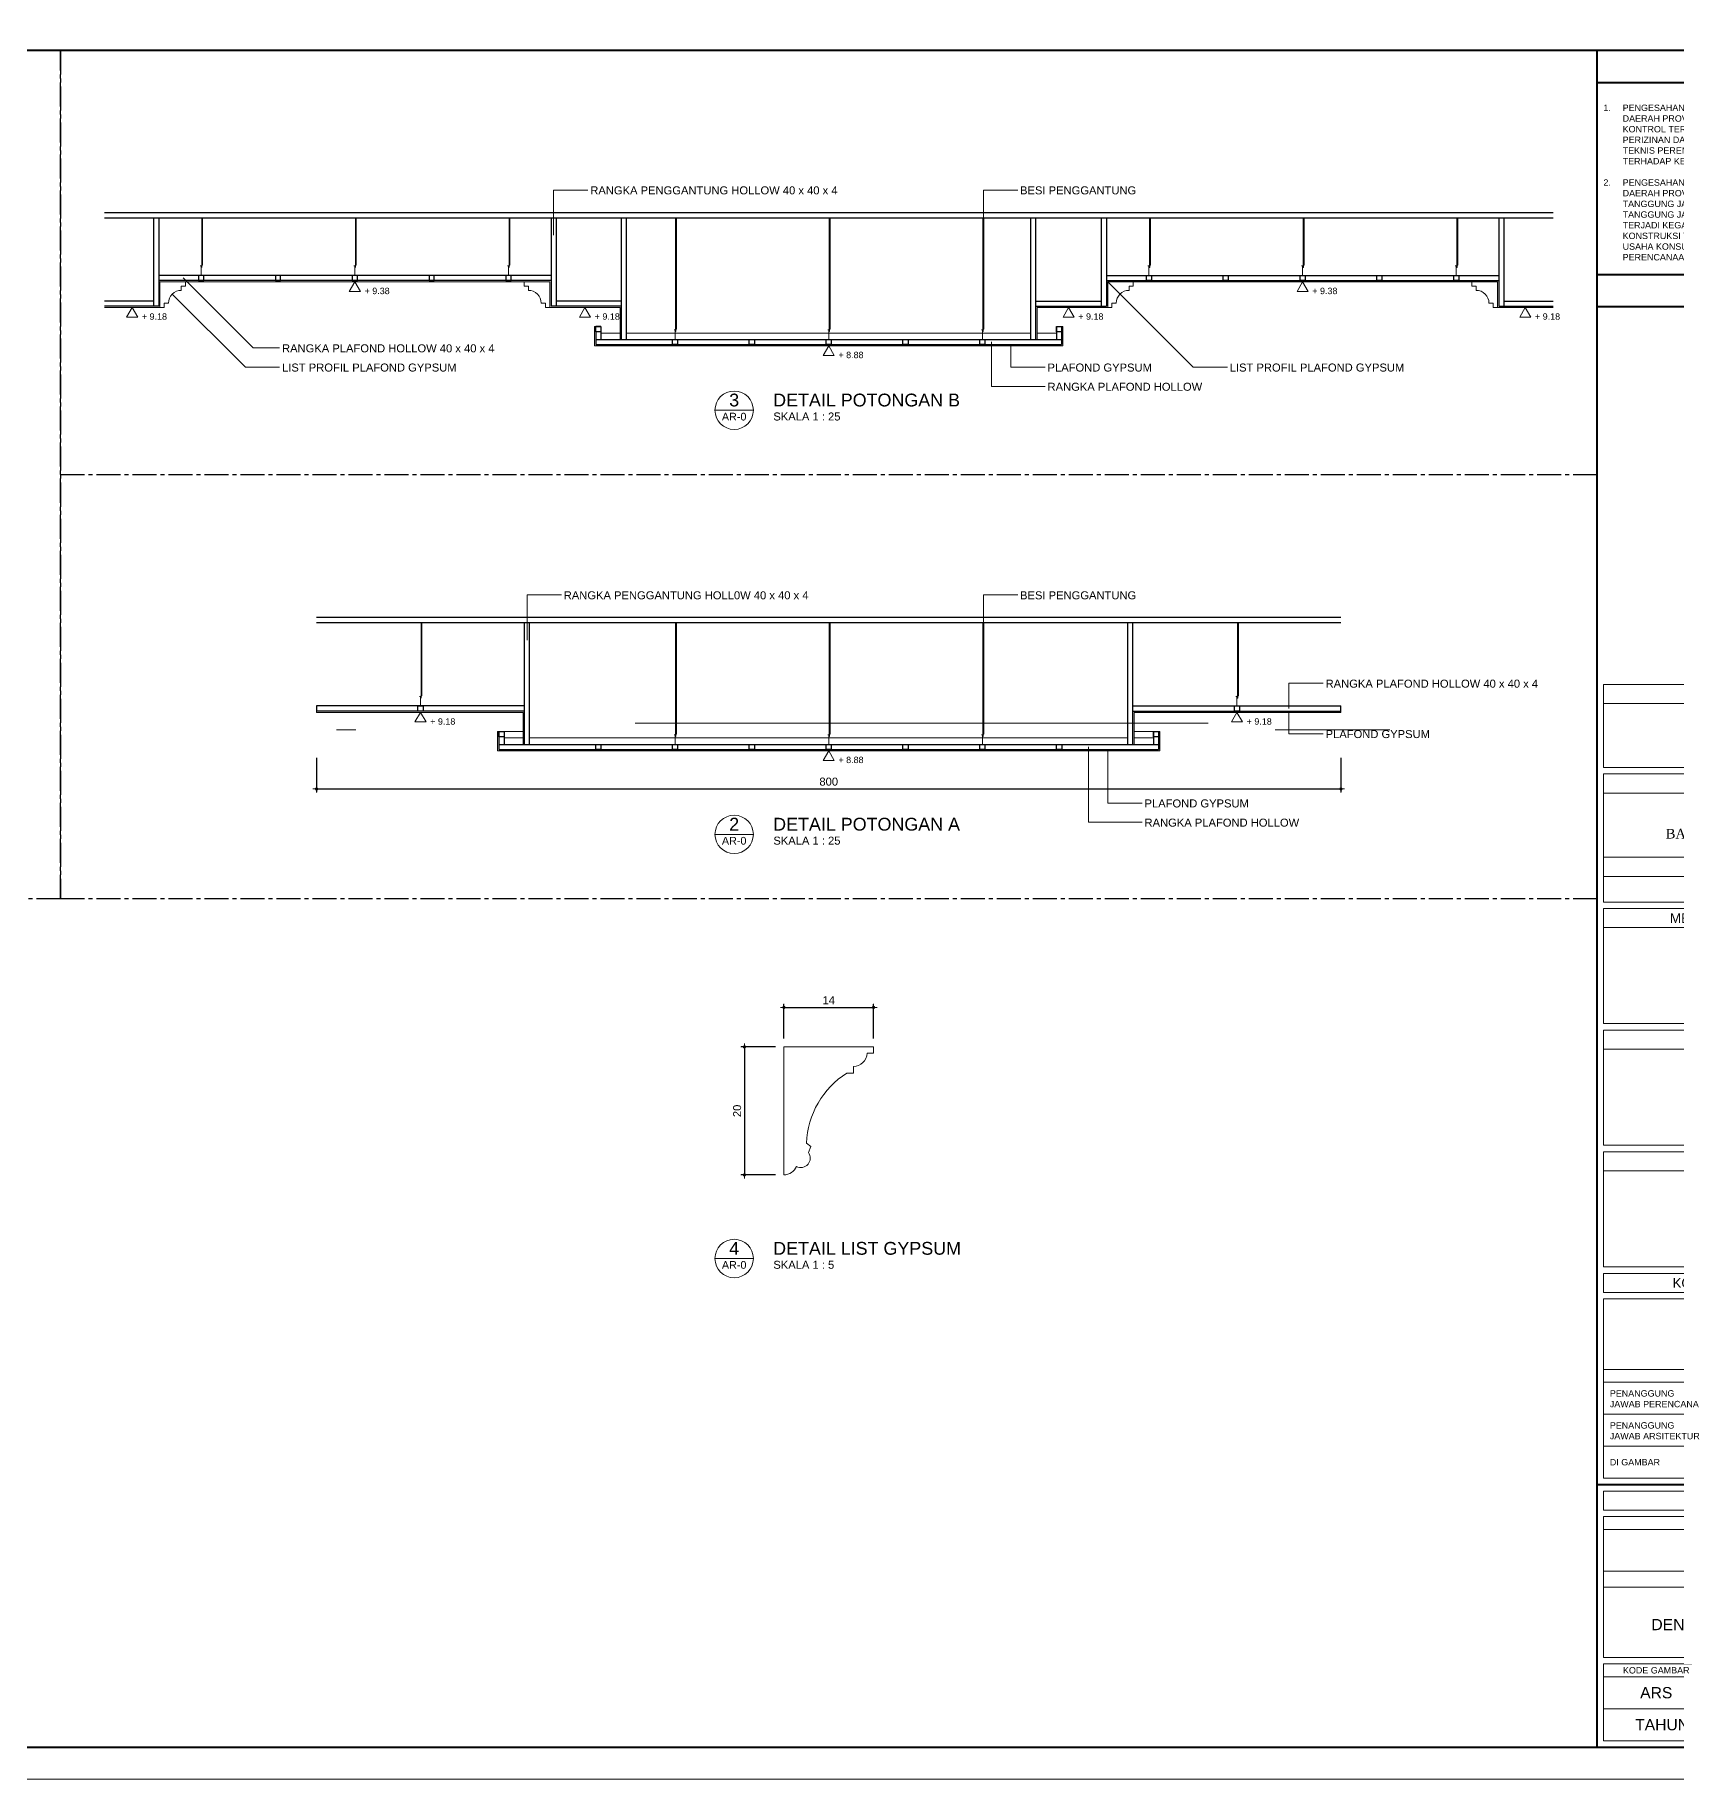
# Model space of a CAD drawing. Header units: inches. Extents: x 249 to 1192, y -18 to 440.
# Drawn here: x 357.4 to 408.7, y 115.5 to 170 of the extents above; entities that cross this region are included whole.
import ezdxf
from ezdxf.enums import TextEntityAlignment as Align

# ---------------------------------------------------------------- set-up
doc = ezdxf.new("R2010")
doc.units = ezdxf.units.IN
doc.header["$MEASUREMENT"] = 0
doc.linetypes.add('CENTER2', pattern=[1.125, 0.75, -0.125, 0.125, -0.125])
for name, color, linetype, lineweight in [('ars', 11, 'Continuous', 0), ('BESI', 201, 'Continuous', 0), ('DINDING2', 137, 'Continuous', 20), ('GRS KOP', 1, 'Continuous', 40), ('KOP', 7, 'Continuous', 20), ('NOT', 7, 'Continuous', 9), ('u', 3, 'Continuous', 9)]:
    doc.layers.add(name, color=color, linetype=linetype, lineweight=lineweight)
for name, color, linetype in [('AS', 15, 'CENTER2'), ('ATAP', 123, 'Continuous'), ('KOLOM', 5, 'Continuous')]:
    doc.layers.add(name, color=color, linetype=linetype)
doc.styles.add('R', font='romantic.ttf')
doc.styles.add('S', font='SIMPLEX', dxfattribs={"width": 1.1})
doc.styles.get("Standard").update_dxf_attribs({"font": 'arial.ttf'})
doc.dimstyles.new('SK100', dxfattribs={"dimtxt": 0.25, "dimasz": 0.05, "dimexe": 0.1, "dimexo": 0, "dimgap": 0.1, "dimtad": 1, "dimdec": 0, "dimlfac": 100, "dimzin": 12, "dimdsep": 46, "dimtxsty": 'Standard', "dimblk": 'DTDOT', "dimcen": 0.1, "dimadec": 0, "dimazin": 3, "dimtfac": 1, "dimtdec": 0, "dimtofl": 0, "dimtmove": 0, "dimatfit": 3, "dimldrblk": 'BULAT', "dimfxl": 0, "dimtolj": 1, "dimtzin": 0, "dimarcsym": 0})

# ---------------------------------------------------------------- blocks, each defined once
blk = doc.blocks.new('KOP-ARS')
at = {"layer": 'GRS KOP'}
for p, q in [((83, 54), (1, 54)), ((73, 1), (73, 54)), ((73, 53), (83, 53)), ((73, 47), (83, 47)), ((73, 46), (83, 46)), ((73, 9.2), (83, 9.2)), ((1, 1), (83, 1))]:
    blk.add_line(p, q, dxfattribs=at)
at = {"layer": 'KOP'}
for p, q in [((73.2, 31.6), (73.2, 34.2)), ((82.8, 34.2), (73.2, 34.2)), ((82.8, 33.6), (73.2, 33.6)), ((82.8, 31.6), (73.2, 31.6)), ((73.2, 27.4), (73.2, 31.4)), ((82.8, 31.4), (73.2, 31.4)), ((82.8, 30.8), (73.2, 30.8)), ((82.8, 28.8), (73.2, 28.8)), ((82.8, 28.2), (73.2, 28.2)), ((82.8, 27.4), (73.2, 27.4)), ((73.2, 23.6), (73.2, 27.2)), ((82.8, 27.2), (73.2, 27.2)), ((82.8, 26.6), (73.2, 26.6)), ((82.8, 23.6), (73.2, 23.6)), ((73.2, 19.8), (73.2, 23.4)), ((82.8, 23.4), (73.2, 23.4)), ((82.8, 22.8), (73.2, 22.8)), ((82.8, 19.8), (73.2, 19.8)), ((73.2, 16), (73.2, 19.6)), ((82.8, 19.6), (73.2, 19.6)), ((82.8, 19), (73.2, 19)), ((82.8, 16), (73.2, 16)), ((73.2, 9.4), (73.2, 15)), ((82.8, 15), (73.2, 15)), ((82.8, 12.8), (73.2, 12.8)), ((82.8, 12.4), (73.2, 12.4)), ((73.2, 12.4), (73.2, 11.4)), ((82.8, 11.4), (73.2, 11.4)), ((82.8, 10.4), (73.2, 10.4)), ((82.8, 9.4), (73.2, 9.4)), ((73.2, 7.8), (82.8, 7.8)), ((73.2, 6.5), (82.8, 6.5)), ((73.2, 6), (82.8, 6)), ((73.2, 3.2), (82.8, 3.2)), ((73.2, 2.2), (82.8, 2.2))]:
    blk.add_line(p, q, dxfattribs=at)
for points in [[(0, 0), (84, 0), (84, 55), (0, 55)], [(73.2, 15.2), (82.8, 15.2), (82.8, 15.8), (73.2, 15.8)], [(73.2, 8.4), (82.8, 8.4), (82.8, 9), (73.2, 9)], [(73.2, 3.8), (82.8, 3.8), (82.8, 8.2), (73.2, 8.2)], [(73.2, 1.2), (82.8, 1.2), (82.8, 3.6), (73.2, 3.6)]]:
    blk.add_lwpolyline(points, close=True, dxfattribs=at)
for s, height, p in [('MENGETAHUI / MENCATAT', 0.3, (78, 26.9)), ('KONSULTAN PERENCANA', 0.3, (78, 15.5)), ('KODE GAMBAR', 0.2, (74.85, 3.4)), ('ARS', 0.35, (74.85, 2.7)), ('TAHUN ANGGARAN', 0.35, (76.5, 1.7))]:
    blk.add_text(s, height=height, dxfattribs=at).set_placement(p, align=Align.MIDDLE)
at = {"layer": 'KOP', "insert": (73.2, 49.875), "char_height": 0.2, "width": 9.6, "attachment_point": 4}
blk.add_mtext('\\pi-0.6,l0.6,t0.6;1.^IPENGESAHAN  DINAS PERUMAHAN DAN GEDUNG PEMERINTAH DAERAH PROVINSI DKI JAKARTA ADALAH HANYA SEBATAS KONTROL TERHADAP KESESUAIAN DENGAN REGULASI PERIZINAN DAN PEMENUHAN TERHADAP STANDAR DAN KAIDAH TEKNIS PERENCANAAN YANG BERLAKU, SERTA PEMENUHAN TERHADAP KEBUTUHAN FUNGSI BANGUNAN.\\P\\P2.^IPENGESAHAN  DINAS PERUMAHAN DAN GEDUNG PEMERINTAH DAERAH PROVINSI DKI JAKARTA, TIDAK MEMINDAHKAN TANGGUNG JAWAB PROFESI SEBAGAI KONSULTAN PERENCANA. TANGGUNG JAWAB PROFESI DAN RESIKO SANKSI APABILA TERJADI KEGAGALAN BANGUNAN ATAU KEGAGALAN PEKERJAAN KONSTRUKSI TETAP MELEKAT PADA TENAGA AHLI DAN BADAN USAHA KONSULTAN PERENCANA YANG MEMBUAT PRODUK PERENCANAAN.', dxfattribs=at)
at = {"layer": 'KOP', "insert": (73.529, 30.184), "char_height": 0.3, "attachment_point": 1, "style": 'R'}
blk.add_mtext_dynamic_manual_height_columns('\\pi2.8239;PERENCANAAN\\P\\pi1.6183;BALAI PERTEMUAN UMUM', width=8.94019, gutter_width=1.75, heights=[0], dxfattribs=at)
at = {"layer": 'KOP', "char_height": 0.2, "attachment_point": 1}
for s, insert in [('PENANGGUNG\\PJAWAB PERENCANA', (73.4, 12.15)), ('PENANGGUNG\\PJAWAB ARSITEKTUR', (73.4, 11.15)), ('DI GAMBAR', (73.4, 10))]:
    blk.add_mtext_dynamic_manual_height_columns(s, width=2.90143, gutter_width=1.75, heights=[0], dxfattribs=dict(at, insert=insert))
at = {"layer": 'KOP'}
for tag, height, p in [('SUKMA', 0.2, (78, 9.9)), ('1:100', 0.25, (81.3, 5.5)), ('1:100', 0.25, (81.3, 4.9)), ('1:100', 0.25, (81.3, 4.3)), ('AR-01', 0.35, (78.15, 2.7)), ('10', 0.35, (81.3, 2.7)), ('2012', 0.35, (81.3, 1.7))]:
    blk.add_attdef(tag, text='', height=height, dxfattribs=at).set_placement(p, align=Align.MIDDLE)
for p in [(73.7, 5.325), (73.7, 4.725), (73.7, 4.125)]:
    blk.add_attdef('-', p, '', height=0.35, dxfattribs=at)
blk = doc.blocks.new('PEILA')
blk.add_lwpolyline([(-0.188, -0.325), (0.188, -0.325), (0, 0)], close=True)
at = {"style": 'S', "width": 1.1, "flags": 4}
blk.add_attdef('CAT', (0.265, -0.289), '', height=0.2, dxfattribs=at)
blk = doc.blocks.new('Ndtpd')
blk.add_line((0.747, 0), (-0.747, 0))
blk.add_circle((0, 0), 0.747)
at = {"color": 10, "style": 'S', "width": 1.1, "flags": 4}
blk.add_attdef('NO', text='', height=0.5, dxfattribs=at).set_placement((0, 0.148), align=Align.CENTER)
blk.add_attdef('NDTPD', (1.516, 0.148), '', height=0.5, dxfattribs=at)
at = {"color": 5, "style": 'S', "width": 1.1, "flags": 4}
blk.add_attdef('NOLBR', text='', height=0.3, dxfattribs=at).set_placement((0, -0.398), align=Align.CENTER)
blk.add_attdef('SKALA', (1.523, -0.398), '', height=0.3, dxfattribs=at)
blk = doc.blocks.new('DTDOT')
for p, q in [((-2.2, 0), (2.2, 0)), ((0, -2.2), (0, 2.2))]:
    blk.add_line(p, q)
at = {"color": 7, "const_width": 1}
blk.add_lwpolyline([(-0.5, 0, 1), (0.5, 0, 1)], format="xyb", close=True, dxfattribs=at)
blk = doc.blocks.new('*D561')
at = {"layer": 'DEFPOINTS', "color": 0}
for p in [(383.618, 139.597), (380.818, 138.623), (383.618, 138.623)]:
    blk.add_point(p, dxfattribs=at)
at = {"layer": 'u', "color": 0, "lineweight": -2}
for p, q in [((380.818, 138.623), (380.818, 139.697)), ((380.868, 139.597), (383.568, 139.597)), ((383.618, 138.623), (383.618, 139.697))]:
    blk.add_line(p, q, dxfattribs=at)
at = {"layer": 'u', "color": 0, "lineweight": -2, "xscale": 0.05, "yscale": 0.05, "zscale": 0.05, "rotation": 180}
blk.add_blockref('DTDOT', (380.818, 139.597), dxfattribs=at)
at = {"layer": 'u', "color": 0, "lineweight": -2, "xscale": 0.05, "yscale": 0.05, "zscale": 0.05}
blk.add_blockref('DTDOT', (383.618, 139.597), dxfattribs=at)
at = {"layer": 'u', "color": 0, "insert": (382.218, 139.822), "char_height": 0.25, "attachment_point": 5}
blk.add_mtext('\\A1;14', dxfattribs=at)
blk = doc.blocks.new('BULAT')
for p, q in [((-1, 0), (1, 0)), ((0, -1), (0, 1))]:
    blk.add_line(p, q)
blk.add_circle((0, 0), 0.5)
blk = doc.blocks.new('*D562')
at = {"layer": 'DEFPOINTS', "color": 0}
for p in [(380.558, 138.363), (379.585, 134.363), (380.558, 134.363)]:
    blk.add_point(p, dxfattribs=at)
at = {"layer": 'u', "color": 0, "lineweight": -2}
for p, q in [((380.558, 138.363), (379.485, 138.363)), ((379.585, 138.313), (379.585, 134.413)), ((380.558, 134.363), (379.485, 134.363))]:
    blk.add_line(p, q, dxfattribs=at)
at = {"layer": 'u', "color": 0, "lineweight": -2, "xscale": 0.05, "yscale": 0.05, "zscale": 0.05}
for p, rotation in [((379.585, 138.363), 90), ((379.585, 134.363), 270)]:
    blk.add_blockref('DTDOT', p, dxfattribs=dict(at, rotation=rotation))
at = {"layer": 'u', "color": 0, "insert": (379.357, 136.363), "char_height": 0.25, "attachment_point": 5, "rotation": 90}
blk.add_mtext('\\A1;20', dxfattribs=at)
blk = doc.blocks.new('LIST G')
at = {"layer": 'ars'}
for p, q in [((469.259, 350.066), (472.059, 350.066)), ((469.259, 350.066), (469.259, 346.066)), ((472.059, 349.866), (471.859, 349.866)), ((472.059, 350.066), (472.059, 349.866)), ((471.43, 349.248), (471.43, 349.448)), ((471.43, 349.248), (471.23, 349.248)), ((469.97, 347.059), (470.098, 346.951)), ((470.098, 346.951), (470.028, 346.764))]:
    blk.add_line(p, q, dxfattribs=at)
for centre, radius, start, end in [((471.42, 349.888), 0.44, 271.3002, 357.1493), ((472.652, 346.972), 2.684, 122.0032, 178.148), ((469.791, 346.591), 0.293, 241.9845, 36.1425), ((469.249, 346.507), 0.44, 271.3002, 336.6869)]:
    blk.add_arc(centre, radius, start, end, dxfattribs=at)
blk = doc.blocks.new('*D563')
at = {"layer": 'DEFPOINTS', "color": 0}
for p in [(366.218, 147.393), (398.218, 147.393), (398.218, 146.42)]:
    blk.add_point(p, dxfattribs=at)
at = {"layer": 'u', "color": 0, "lineweight": -2}
for p, q in [((366.218, 147.393), (366.218, 146.32)), ((398.218, 147.393), (398.218, 146.32)), ((366.268, 146.42), (398.168, 146.42))]:
    blk.add_line(p, q, dxfattribs=at)
at = {"layer": 'u', "color": 0, "lineweight": -2, "xscale": 0.05, "yscale": 0.05, "zscale": 0.05, "rotation": 180}
blk.add_blockref('DTDOT', (366.218, 146.42), dxfattribs=at)
at = {"layer": 'u', "color": 0, "lineweight": -2, "xscale": 0.05, "yscale": 0.05, "zscale": 0.05}
blk.add_blockref('DTDOT', (398.218, 146.42), dxfattribs=at)
at = {"layer": 'u', "color": 0, "insert": (382.218, 146.648), "char_height": 0.25, "attachment_point": 5}
blk.add_mtext('\\A1;800', dxfattribs=at)

msp = doc.modelspace()

# ---------------------------------------------------------------- hatches: boundary and pattern name
at = {"layer": 'DINDING2'}
h = msp.add_hatch(dxfattribs=at)
h.set_pattern_fill('_USER', color=256, scale=0.2, style=0, pattern_type=0)
h.set_pattern_definition([(0, (366.84218, 148.27092), (0, 0.2), [])])
h.paths.add_polyline_path([(399.7417, 148.3209), (396.1667, 148.3209), (396.1667, 148.2709), (399.7417, 148.2709)])
h.paths.add_polyline_path([(394.0667, 148.5209), (376.1667, 148.5209), (376.1667, 148.4709), (394.0667, 148.4709)])
h.paths.add_polyline_path([(367.4422, 148.3209), (366.8422, 148.3209), (366.8422, 148.2709), (367.4422, 148.2709)])
h.paths.add_polyline_path([(376.0167, 148.4709), (367.5422, 148.4709), (367.5422, 148.4209), (376.0167, 148.4209)])

# ---------------------------------------------------------------- linework, layer by layer
at = {"layer": 'ars'}
for p, q in [((373.5041, 162.2635), (361.3275, 162.2635)), ((361.3275, 162.2635), (361.3275, 161.4635)), ((373.5041, 162.2635), (373.5041, 161.4635)), ((390.9316, 162.2635), (403.1082, 162.2635)), ((390.9316, 162.2635), (390.9316, 161.4635)), ((403.1082, 162.2635), (403.1082, 161.4635)), ((361.3275, 161.4635), (359.5904, 161.4635)), ((375.7041, 161.4635), (373.5041, 161.4635)), ((375.7041, 160.4635), (375.7041, 161.4635)), ((388.7316, 161.4635), (390.9316, 161.4635)), ((388.7316, 160.4635), (388.7316, 161.4635)), ((403.1082, 161.4635), (404.8453, 161.4635)), ((374.9041, 160.8635), (374.9041, 160.2635)), ((374.9441, 160.8635), (374.9041, 160.8635)), ((389.4916, 160.8635), (389.5316, 160.8635)), ((389.5316, 160.8635), (389.5316, 160.2635)), ((374.9041, 160.2635), (389.5316, 160.2635)), ((375.1041, 160.6635), (375.7041, 160.6635)), ((375.9041, 160.6635), (388.5316, 160.6635)), ((388.7316, 160.6635), (389.3316, 160.6635)), ((366.2179, 148.8135), (366.2179, 148.8535)), ((372.6747, 148.8135), (366.2179, 148.8135)), ((372.6747, 147.8135), (372.6747, 148.8135)), ((391.761, 148.8135), (398.2179, 148.8135)), ((391.761, 147.8135), (391.761, 148.8135)), ((398.2179, 148.8135), (398.2179, 148.8535)), ((371.8747, 148.2135), (371.8747, 147.6135)), ((371.8747, 148.2135), (371.9147, 148.2135)), ((392.561, 148.2135), (392.521, 148.2135)), ((392.561, 148.2135), (392.561, 147.6135)), ((372.0747, 148.0135), (372.6747, 148.0135)), ((372.8747, 148.0135), (391.561, 148.0135)), ((391.761, 148.0135), (392.361, 148.0135)), ((371.8747, 147.6135), (392.561, 147.6135))]:
    msp.add_line(p, q, dxfattribs=at)
for points in [[(361.9942, 162.1301), (361.9942, 161.9968, 0.4142136), (361.5942, 161.5968), (361.4608, 161.5968), (361.4608, 161.4635), (361.3275, 161.4635), (361.3275, 162.2635), (362.1275, 162.2635), (362.1275, 162.1301)], [(372.8375, 162.1301), (372.8375, 161.9968, -0.4142136), (373.2375, 161.5968), (373.3708, 161.5968), (373.3708, 161.4635), (373.5041, 161.4635), (373.5041, 162.2635), (372.7041, 162.2635), (372.7041, 162.1301)], [(391.5982, 162.1301), (391.5982, 161.9968, 0.4142136), (391.1982, 161.5968), (391.0649, 161.5968), (391.0649, 161.4635), (390.9316, 161.4635), (390.9316, 162.2635), (391.7316, 162.2635), (391.7316, 162.1301)], [(402.4415, 162.1301), (402.4415, 161.9968, -0.4142136), (402.8415, 161.5968), (402.9749, 161.5968), (402.9749, 161.4635), (403.1082, 161.4635), (403.1082, 162.2635), (402.3082, 162.2635), (402.3082, 162.1301)]]:
    msp.add_lwpolyline(points, format="xyb", close=True, dxfattribs=at)
for points in [[(372.0747, 148.2135), (372.6747, 148.2135)], [(392.361, 148.2135), (391.761, 148.2135)]]:
    msp.add_lwpolyline(points, dxfattribs=at)
at = {"layer": 'AS'}
msp.add_line((358.2179, 156.2385), (406.2179, 156.2385), dxfattribs=at)
for points in [[(334.2179, 169.4885), (358.2179, 169.4885), (358.2179, 142.9885), (334.2179, 142.9885)], [(358.2179, 169.4885), (406.2179, 169.4885), (406.2179, 142.9885), (358.2179, 142.9885)]]:
    msp.add_lwpolyline(points, close=True, dxfattribs=at)
at = {"layer": 'ATAP'}
for p, q in [((359.5904, 164.4235), (404.8453, 164.4235)), ((359.5904, 164.2635), (404.8453, 164.2635)), ((398.2179, 151.7735), (366.2179, 151.7735)), ((398.2179, 151.6135), (366.2179, 151.6135))]:
    msp.add_line(p, q, dxfattribs=at)
at = {"layer": 'BESI', "ltscale": 0.1}
for p, q in [((362.6321, 162.77), (362.6321, 164.2635)), ((362.6321, 162.77), (362.6321, 164.2635)), ((362.6401, 162.7746), (362.6401, 164.2635)), ((362.6401, 162.7746), (362.6401, 164.2635)), ((362.6583, 164.2635), (362.6583, 162.7851)), ((362.6583, 164.2635), (362.6583, 162.7851)), ((362.6613, 164.2635), (362.6613, 162.7834)), ((362.6613, 164.2635), (362.6613, 162.7834)), ((367.4321, 162.77), (367.4321, 164.2635)), ((367.4321, 162.77), (367.4321, 164.2635)), ((367.4401, 162.7746), (367.4401, 164.2635)), ((367.4401, 162.7746), (367.4401, 164.2635)), ((367.4583, 164.2635), (367.4583, 162.7851)), ((367.4583, 164.2635), (367.4583, 162.7851)), ((367.4613, 164.2635), (367.4613, 162.7834)), ((367.4613, 164.2635), (367.4613, 162.7834)), ((372.2321, 162.77), (372.2321, 164.2635)), ((372.2321, 162.77), (372.2321, 164.2635)), ((372.2401, 162.7746), (372.2401, 164.2635)), ((372.2401, 162.7746), (372.2401, 164.2635)), ((372.2583, 164.2635), (372.2583, 162.7851)), ((372.2583, 164.2635), (372.2583, 162.7851)), ((372.2613, 164.2635), (372.2613, 162.7834)), ((372.2613, 164.2635), (372.2613, 162.7834)), ((377.4342, 160.77), (377.4342, 164.2635)), ((377.4342, 160.77), (377.4342, 164.2635)), ((377.4422, 160.7746), (377.4422, 164.2635)), ((377.4422, 160.7746), (377.4422, 164.2635)), ((377.4604, 164.2635), (377.4604, 160.7851)), ((377.4604, 164.2635), (377.4604, 160.7851)), ((377.4634, 164.2635), (377.4634, 160.7834)), ((377.4634, 164.2635), (377.4634, 160.7834)), ((382.2342, 160.77), (382.2342, 164.2635)), ((382.2342, 160.77), (382.2342, 164.2635)), ((382.2422, 160.7746), (382.2422, 164.2635)), ((382.2422, 160.7746), (382.2422, 164.2635)), ((382.2604, 164.2635), (382.2604, 160.7851)), ((382.2604, 164.2635), (382.2604, 160.7851)), ((382.2634, 164.2635), (382.2634, 160.7834)), ((382.2634, 164.2635), (382.2634, 160.7834)), ((387.0342, 160.77), (387.0342, 164.2635)), ((387.0342, 160.77), (387.0342, 164.2635)), ((387.0422, 160.7746), (387.0422, 164.2635)), ((387.0422, 160.7746), (387.0422, 164.2635)), ((387.0604, 164.2635), (387.0604, 160.7851)), ((387.0604, 164.2635), (387.0604, 160.7851)), ((387.0634, 164.2635), (387.0634, 160.7834)), ((387.0634, 164.2635), (387.0634, 160.7834)), ((392.2362, 162.77), (392.2362, 164.2635)), ((392.2362, 162.77), (392.2362, 164.2635)), ((392.2442, 162.7746), (392.2442, 164.2635)), ((392.2442, 162.7746), (392.2442, 164.2635)), ((392.2624, 164.2635), (392.2624, 162.7851)), ((392.2624, 164.2635), (392.2624, 162.7851)), ((392.2654, 164.2635), (392.2654, 162.7834)), ((392.2654, 164.2635), (392.2654, 162.7834)), ((397.0362, 162.77), (397.0362, 164.2635)), ((397.0362, 162.77), (397.0362, 164.2635)), ((397.0442, 162.7746), (397.0442, 164.2635)), ((397.0442, 162.7746), (397.0442, 164.2635)), ((397.0624, 164.2635), (397.0624, 162.7851)), ((397.0624, 164.2635), (397.0624, 162.7851)), ((397.0654, 164.2635), (397.0654, 162.7834)), ((397.0654, 164.2635), (397.0654, 162.7834)), ((401.8362, 162.77), (401.8362, 164.2635)), ((401.8362, 162.77), (401.8362, 164.2635)), ((401.8442, 162.7746), (401.8442, 164.2635)), ((401.8442, 162.7746), (401.8442, 164.2635)), ((401.8624, 164.2635), (401.8624, 162.7851)), ((401.8624, 164.2635), (401.8624, 162.7851)), ((401.8654, 164.2635), (401.8654, 162.7834)), ((401.8654, 164.2635), (401.8654, 162.7834)), ((362.6165, 162.761), (362.5851, 162.761)), ((362.5851, 162.761), (362.5851, 162.758)), ((362.6173, 162.758), (362.5851, 162.758)), ((362.6583, 162.7851), (362.6165, 162.761)), ((362.6613, 162.7834), (362.6173, 162.758)), ((362.6321, 162.7096), (362.6321, 162.7665)), ((362.6401, 162.7096), (362.6321, 162.7096)), ((362.6401, 162.7096), (362.6321, 162.7096)), ((362.6401, 162.7096), (362.6321, 162.7096)), ((362.6401, 162.7096), (362.6321, 162.7096)), ((362.6401, 162.7096), (362.6401, 162.7711)), ((367.4165, 162.761), (367.3851, 162.761)), ((367.3851, 162.761), (367.3851, 162.758)), ((367.4173, 162.758), (367.3851, 162.758)), ((367.4583, 162.7851), (367.4165, 162.761)), ((367.4613, 162.7834), (367.4173, 162.758)), ((367.4321, 162.7096), (367.4321, 162.7665)), ((367.4401, 162.7096), (367.4321, 162.7096)), ((367.4401, 162.7096), (367.4321, 162.7096)), ((367.4401, 162.7096), (367.4321, 162.7096)), ((367.4401, 162.7096), (367.4321, 162.7096)), ((367.4401, 162.7096), (367.4401, 162.7711)), ((372.2165, 162.761), (372.1851, 162.761)), ((372.1851, 162.761), (372.1851, 162.758)), ((372.2173, 162.758), (372.1851, 162.758)), ((372.2583, 162.7851), (372.2165, 162.761)), ((372.2613, 162.7834), (372.2173, 162.758)), ((372.2321, 162.7096), (372.2321, 162.7665)), ((372.2401, 162.7096), (372.2321, 162.7096)), ((372.2401, 162.7096), (372.2321, 162.7096)), ((372.2401, 162.7096), (372.2321, 162.7096)), ((372.2401, 162.7096), (372.2321, 162.7096)), ((372.2401, 162.7096), (372.2401, 162.7711)), ((392.2206, 162.761), (392.1892, 162.761)), ((392.1892, 162.761), (392.1892, 162.758)), ((392.2214, 162.758), (392.1892, 162.758)), ((392.2624, 162.7851), (392.2206, 162.761)), ((392.2654, 162.7834), (392.2214, 162.758)), ((392.2362, 162.7096), (392.2362, 162.7665)), ((392.2442, 162.7096), (392.2362, 162.7096)), ((392.2442, 162.7096), (392.2362, 162.7096)), ((392.2442, 162.7096), (392.2362, 162.7096)), ((392.2442, 162.7096), (392.2362, 162.7096)), ((392.2442, 162.7096), (392.2442, 162.7711)), ((397.0206, 162.761), (396.9892, 162.761)), ((396.9892, 162.761), (396.9892, 162.758)), ((397.0214, 162.758), (396.9892, 162.758)), ((397.0624, 162.7851), (397.0206, 162.761)), ((397.0654, 162.7834), (397.0214, 162.758)), ((397.0362, 162.7096), (397.0362, 162.7665)), ((397.0442, 162.7096), (397.0362, 162.7096)), ((397.0442, 162.7096), (397.0362, 162.7096)), ((397.0442, 162.7096), (397.0362, 162.7096)), ((397.0442, 162.7096), (397.0362, 162.7096)), ((397.0442, 162.7096), (397.0442, 162.7711)), ((401.8206, 162.761), (401.7892, 162.761)), ((401.7892, 162.761), (401.7892, 162.758)), ((401.8214, 162.758), (401.7892, 162.758)), ((401.8624, 162.7851), (401.8206, 162.761)), ((401.8654, 162.7834), (401.8214, 162.758)), ((401.8362, 162.7096), (401.8362, 162.7665)), ((401.8442, 162.7096), (401.8362, 162.7096)), ((401.8442, 162.7096), (401.8362, 162.7096)), ((401.8442, 162.7096), (401.8362, 162.7096)), ((401.8442, 162.7096), (401.8362, 162.7096)), ((401.8442, 162.7096), (401.8442, 162.7711)), ((377.4185, 160.761), (377.3872, 160.761)), ((377.3872, 160.761), (377.3872, 160.758)), ((377.4194, 160.758), (377.3872, 160.758)), ((377.4604, 160.7851), (377.4185, 160.761)), ((377.4634, 160.7834), (377.4194, 160.758)), ((377.4342, 160.7096), (377.4342, 160.7665)), ((377.4422, 160.7096), (377.4422, 160.7711)), ((382.2185, 160.761), (382.1872, 160.761)), ((382.1872, 160.761), (382.1872, 160.758)), ((382.2194, 160.758), (382.1872, 160.758)), ((382.2604, 160.7851), (382.2185, 160.761)), ((382.2634, 160.7834), (382.2194, 160.758)), ((382.2342, 160.7096), (382.2342, 160.7665)), ((382.2422, 160.7096), (382.2422, 160.7711)), ((387.0185, 160.761), (386.9872, 160.761)), ((386.9872, 160.761), (386.9872, 160.758)), ((387.0194, 160.758), (386.9872, 160.758)), ((387.0604, 160.7851), (387.0185, 160.761)), ((387.0634, 160.7834), (387.0194, 160.758)), ((387.0342, 160.7096), (387.0342, 160.7665)), ((387.0422, 160.7096), (387.0422, 160.7711)), ((377.4422, 160.7096), (377.4342, 160.7096)), ((377.4422, 160.7096), (377.4342, 160.7096)), ((377.4422, 160.7096), (377.4342, 160.7096)), ((377.4422, 160.7096), (377.4342, 160.7096)), ((382.2422, 160.7096), (382.2342, 160.7096)), ((382.2422, 160.7096), (382.2342, 160.7096)), ((382.2422, 160.7096), (382.2342, 160.7096)), ((382.2422, 160.7096), (382.2342, 160.7096)), ((387.0422, 160.7096), (387.0342, 160.7096)), ((387.0422, 160.7096), (387.0342, 160.7096)), ((387.0422, 160.7096), (387.0342, 160.7096)), ((387.0422, 160.7096), (387.0342, 160.7096)), ((369.4826, 149.32), (369.4826, 151.6135)), ((369.4826, 149.32), (369.4826, 151.6135)), ((369.4906, 149.3246), (369.4906, 151.6135)), ((369.4906, 149.3246), (369.4906, 151.6135)), ((369.5088, 151.6135), (369.5088, 149.3351)), ((369.5088, 151.6135), (369.5088, 149.3351)), ((369.5118, 151.6135), (369.5118, 149.3334)), ((369.5118, 151.6135), (369.5118, 149.3334)), ((377.4342, 148.12), (377.4342, 151.6135)), ((377.4342, 148.12), (377.4342, 151.6135)), ((377.4422, 148.1246), (377.4422, 151.6135)), ((377.4422, 148.1246), (377.4422, 151.6135)), ((377.4604, 151.6135), (377.4604, 148.1351)), ((377.4604, 151.6135), (377.4604, 148.1351)), ((377.4634, 151.6135), (377.4634, 148.1334)), ((377.4634, 151.6135), (377.4634, 148.1334)), ((382.2342, 148.12), (382.2342, 151.6135)), ((382.2342, 148.12), (382.2342, 151.6135)), ((382.2422, 148.1246), (382.2422, 151.6135)), ((382.2422, 148.1246), (382.2422, 151.6135)), ((382.2604, 151.6135), (382.2604, 148.1351)), ((382.2604, 151.6135), (382.2604, 148.1351)), ((382.2634, 151.6135), (382.2634, 148.1334)), ((382.2634, 151.6135), (382.2634, 148.1334)), ((387.0342, 148.12), (387.0342, 151.6135)), ((387.0342, 148.12), (387.0342, 151.6135)), ((387.0422, 148.1246), (387.0422, 151.6135)), ((387.0422, 148.1246), (387.0422, 151.6135)), ((387.0604, 151.6135), (387.0604, 148.1351)), ((387.0604, 151.6135), (387.0604, 148.1351)), ((387.0634, 151.6135), (387.0634, 148.1334)), ((387.0634, 151.6135), (387.0634, 148.1334)), ((394.9858, 149.32), (394.9858, 151.6135)), ((394.9858, 149.32), (394.9858, 151.6135)), ((394.9938, 149.3246), (394.9938, 151.6135)), ((394.9938, 149.3246), (394.9938, 151.6135)), ((395.0119, 151.6135), (395.0119, 149.3351)), ((395.0119, 151.6135), (395.0119, 149.3351)), ((395.0149, 151.6135), (395.0149, 149.3334)), ((395.0149, 151.6135), (395.0149, 149.3334)), ((369.467, 149.311), (369.4356, 149.311)), ((369.4356, 149.311), (369.4356, 149.308)), ((369.4678, 149.308), (369.4356, 149.308)), ((369.5088, 149.3351), (369.467, 149.311)), ((369.5118, 149.3334), (369.4678, 149.308)), ((369.4826, 149.2596), (369.4826, 149.3165)), ((369.4906, 149.2596), (369.4906, 149.3211)), ((394.9701, 149.311), (394.9388, 149.311)), ((394.9388, 149.311), (394.9388, 149.308)), ((394.9709, 149.308), (394.9388, 149.308)), ((395.0119, 149.3351), (394.9701, 149.311)), ((395.0149, 149.3334), (394.9709, 149.308)), ((394.9858, 149.2596), (394.9858, 149.3165)), ((394.9938, 149.2596), (394.9938, 149.3211)), ((369.4906, 149.2596), (369.4826, 149.2596)), ((369.4906, 149.2596), (369.4826, 149.2596)), ((369.4906, 149.2596), (369.4826, 149.2596)), ((369.4906, 149.2596), (369.4826, 149.2596)), ((394.9938, 149.2596), (394.9858, 149.2596)), ((394.9938, 149.2596), (394.9858, 149.2596)), ((394.9938, 149.2596), (394.9858, 149.2596)), ((394.9938, 149.2596), (394.9858, 149.2596)), ((377.4185, 148.111), (377.3872, 148.111)), ((377.3872, 148.111), (377.3872, 148.108)), ((377.4194, 148.108), (377.3872, 148.108)), ((377.4604, 148.1351), (377.4185, 148.111)), ((377.4634, 148.1334), (377.4194, 148.108)), ((377.4342, 148.0596), (377.4342, 148.1165)), ((377.4422, 148.0596), (377.4342, 148.0596)), ((377.4422, 148.0596), (377.4342, 148.0596)), ((377.4422, 148.0596), (377.4342, 148.0596)), ((377.4422, 148.0596), (377.4342, 148.0596)), ((377.4422, 148.0596), (377.4422, 148.1211)), ((382.2185, 148.111), (382.1872, 148.111)), ((382.1872, 148.111), (382.1872, 148.108)), ((382.2194, 148.108), (382.1872, 148.108)), ((382.2604, 148.1351), (382.2185, 148.111)), ((382.2634, 148.1334), (382.2194, 148.108)), ((382.2342, 148.0596), (382.2342, 148.1165)), ((382.2422, 148.0596), (382.2342, 148.0596)), ((382.2422, 148.0596), (382.2342, 148.0596)), ((382.2422, 148.0596), (382.2342, 148.0596)), ((382.2422, 148.0596), (382.2342, 148.0596)), ((382.2422, 148.0596), (382.2422, 148.1211)), ((387.0185, 148.111), (386.9872, 148.111)), ((386.9872, 148.111), (386.9872, 148.108)), ((387.0194, 148.108), (386.9872, 148.108)), ((387.0604, 148.1351), (387.0185, 148.111)), ((387.0634, 148.1334), (387.0194, 148.108)), ((387.0342, 148.0596), (387.0342, 148.1165)), ((387.0422, 148.0596), (387.0342, 148.0596)), ((387.0422, 148.0596), (387.0342, 148.0596)), ((387.0422, 148.0596), (387.0342, 148.0596)), ((387.0422, 148.0596), (387.0342, 148.0596)), ((387.0422, 148.0596), (387.0422, 148.1211))]:
    msp.add_line(p, q, dxfattribs=at)
for points in [[(362.6173, 162.758), (362.6173, 162.4635), (362.6143, 162.4635), (362.6143, 162.758)], [(367.4173, 162.758), (367.4173, 162.4635), (367.4143, 162.4635), (367.4143, 162.758)], [(372.2173, 162.758), (372.2173, 162.4635), (372.2143, 162.4635), (372.2143, 162.758)], [(392.2214, 162.758), (392.2214, 162.4635), (392.2184, 162.4635), (392.2184, 162.758)], [(397.0214, 162.758), (397.0214, 162.4635), (397.0184, 162.4635), (397.0184, 162.758)], [(401.8214, 162.758), (401.8214, 162.4635), (401.8184, 162.4635), (401.8184, 162.758)], [(377.4194, 160.758), (377.4194, 160.4635), (377.4164, 160.4635), (377.4164, 160.758)], [(382.2194, 160.758), (382.2194, 160.4635), (382.2164, 160.4635), (382.2164, 160.758)], [(387.0194, 160.758), (387.0194, 160.4635), (387.0164, 160.4635), (387.0164, 160.758)], [(369.4678, 149.308), (369.4678, 149.0135), (369.4648, 149.0135), (369.4648, 149.308)], [(394.9709, 149.308), (394.9709, 149.0135), (394.9679, 149.0135), (394.9679, 149.308)], [(377.4194, 148.108), (377.4194, 147.8135), (377.4164, 147.8135), (377.4164, 148.108)], [(382.2194, 148.108), (382.2194, 147.8135), (382.2164, 147.8135), (382.2164, 148.108)], [(387.0194, 148.108), (387.0194, 147.8135), (387.0164, 147.8135), (387.0164, 148.108)]]:
    msp.add_lwpolyline(points, dxfattribs=at)
at = {"layer": 'KOLOM'}
for p, q in [((406.2179, 169.4885), (406.2179, 116.4885)), ((361.1275, 164.2635), (361.1275, 161.5035)), ((361.2875, 164.2635), (361.2875, 161.5035)), ((373.5441, 164.2635), (373.5441, 161.5035)), ((373.7041, 164.2635), (373.7041, 161.5035)), ((375.7441, 160.4635), (375.7441, 164.2635)), ((375.9041, 160.4635), (375.9041, 164.2635)), ((388.5316, 160.4635), (388.5316, 164.2635)), ((388.6916, 160.4635), (388.6916, 164.2635)), ((390.7316, 164.2635), (390.7316, 161.5035)), ((390.8916, 164.2635), (390.8916, 161.5035)), ((403.1482, 164.2635), (403.1482, 161.5035)), ((403.3082, 164.2635), (403.3082, 161.5035)), ((373.5441, 162.4635), (361.2875, 162.4635)), ((390.8916, 162.4635), (403.1482, 162.4635)), ((373.5441, 162.3035), (361.2875, 162.3035)), ((390.8916, 162.3035), (403.1482, 162.3035)), ((361.1275, 161.6635), (359.5904, 161.6635)), ((361.2875, 161.5035), (359.5904, 161.5035)), ((375.7441, 161.5035), (373.5441, 161.5035)), ((375.7441, 161.6635), (373.7041, 161.6635)), ((388.6916, 161.6635), (390.7316, 161.6635)), ((388.6916, 161.5035), (390.8916, 161.5035)), ((403.1482, 161.5035), (404.8453, 161.5035)), ((403.3082, 161.6635), (404.8453, 161.6635)), ((375.1041, 160.8635), (374.9441, 160.8635)), ((375.1041, 160.8635), (375.1041, 160.4635)), ((389.3316, 160.8635), (389.3316, 160.4635)), ((389.3316, 160.8635), (389.4916, 160.8635)), ((374.9441, 160.7035), (374.9441, 160.3035)), ((374.9441, 160.4635), (389.4916, 160.4635)), ((374.9441, 160.3035), (389.4916, 160.3035)), ((389.4916, 160.7035), (389.4916, 160.3035)), ((372.7147, 147.8135), (372.7147, 151.6135)), ((372.8747, 147.8135), (372.8747, 151.6135)), ((391.561, 147.8135), (391.561, 151.6135)), ((391.721, 147.8135), (391.721, 151.6135)), ((372.7147, 149.0135), (366.2179, 149.0135)), ((366.2179, 149.0135), (366.2179, 148.8535)), ((372.7147, 148.8535), (366.2179, 148.8535)), ((391.721, 149.0135), (398.2179, 149.0135)), ((391.721, 148.8535), (398.2179, 148.8535)), ((398.2179, 148.8535), (398.2179, 149.0135)), ((371.9147, 148.2135), (371.9147, 147.6535)), ((371.9147, 148.2135), (372.0747, 148.2135)), ((372.0747, 148.2135), (372.0747, 147.8135)), ((392.361, 148.2135), (392.361, 147.8135)), ((392.361, 148.2135), (392.521, 148.2135)), ((392.521, 148.2135), (392.521, 147.6535)), ((371.9147, 147.8135), (392.521, 147.8135)), ((371.9147, 147.6535), (392.521, 147.6535))]:
    msp.add_line(p, q, dxfattribs=at)
at = {"layer": 'KOLOM', "color": 0}
for points in [[(362.6958, 162.4635), (362.5358, 162.4635), (362.5358, 162.3035), (362.6958, 162.3035)], [(365.0958, 162.4635), (364.9358, 162.4635), (364.9358, 162.3035), (365.0958, 162.3035)], [(367.4958, 162.4635), (367.3358, 162.4635), (367.3358, 162.3035), (367.4958, 162.3035)], [(369.8958, 162.4635), (369.7358, 162.4635), (369.7358, 162.3035), (369.8958, 162.3035)], [(372.2958, 162.4635), (372.1358, 162.4635), (372.1358, 162.3035), (372.2958, 162.3035)], [(392.1399, 162.4635), (392.2999, 162.4635), (392.2999, 162.3035), (392.1399, 162.3035)], [(394.5399, 162.4635), (394.6999, 162.4635), (394.6999, 162.3035), (394.5399, 162.3035)], [(396.9399, 162.4635), (397.0999, 162.4635), (397.0999, 162.3035), (396.9399, 162.3035)], [(399.3399, 162.4635), (399.4999, 162.4635), (399.4999, 162.3035), (399.3399, 162.3035)], [(401.7399, 162.4635), (401.8999, 162.4635), (401.8999, 162.3035), (401.7399, 162.3035)], [(374.9441, 160.8635), (375.1041, 160.8635), (375.1041, 160.7035), (374.9441, 160.7035)], [(389.3316, 160.8635), (389.4916, 160.8635), (389.4916, 160.7035), (389.3316, 160.7035)], [(377.3379, 160.4635), (377.4979, 160.4635), (377.4979, 160.3035), (377.3379, 160.3035)], [(379.7379, 160.4635), (379.8979, 160.4635), (379.8979, 160.3035), (379.7379, 160.3035)], [(382.1379, 160.4635), (382.2979, 160.4635), (382.2979, 160.3035), (382.1379, 160.3035)], [(384.5379, 160.4635), (384.6979, 160.4635), (384.6979, 160.3035), (384.5379, 160.3035)], [(386.9379, 160.4635), (387.0979, 160.4635), (387.0979, 160.3035), (386.9379, 160.3035)], [(369.3863, 149.0135), (369.5463, 149.0135), (369.5463, 148.8535), (369.3863, 148.8535)], [(394.8894, 149.0135), (395.0494, 149.0135), (395.0494, 148.8535), (394.8894, 148.8535)], [(371.9147, 148.2135), (372.0747, 148.2135), (372.0747, 148.0535), (371.9147, 148.0535)], [(392.361, 148.2135), (392.521, 148.2135), (392.521, 148.0535), (392.361, 148.0535)], [(374.9379, 147.8135), (375.0979, 147.8135), (375.0979, 147.6535), (374.9379, 147.6535)], [(377.3379, 147.8135), (377.4979, 147.8135), (377.4979, 147.6535), (377.3379, 147.6535)], [(379.7379, 147.8135), (379.8979, 147.8135), (379.8979, 147.6535), (379.7379, 147.6535)], [(382.1379, 147.8135), (382.2979, 147.8135), (382.2979, 147.6535), (382.1379, 147.6535)], [(384.5379, 147.8135), (384.6979, 147.8135), (384.6979, 147.6535), (384.5379, 147.6535)], [(386.9379, 147.8135), (387.0979, 147.8135), (387.0979, 147.6535), (386.9379, 147.6535)], [(389.3379, 147.8135), (389.4979, 147.8135), (389.4979, 147.6535), (389.3379, 147.6535)]]:
    msp.add_lwpolyline(points, close=True, dxfattribs=at)
at = {"layer": 'u'}
for p, q in [((374.6958, 165.131), (373.6241, 165.131)), ((373.6241, 163.716), (373.6241, 165.131)), ((388.1204, 165.131), (387.0488, 165.131)), ((387.0488, 163.716), (387.0488, 165.131)), ((362.056, 162.3835), (364.2435, 160.196)), ((361.7113, 161.8797), (363.995, 159.596)), ((390.9316, 162.2635), (393.5991, 159.596)), ((365.0666, 160.196), (364.2435, 160.196)), ((387.3073, 160.3835), (387.3073, 158.996)), ((387.9073, 160.2635), (387.9073, 159.596)), ((365.0666, 159.596), (363.995, 159.596)), ((388.979, 159.596), (387.9073, 159.596)), ((394.6707, 159.596), (393.5991, 159.596)), ((388.979, 158.996), (387.3073, 158.996)), ((373.8663, 152.481), (372.7947, 152.481)), ((372.7947, 151.066), (372.7947, 152.481)), ((388.1204, 152.481), (387.0488, 152.481)), ((387.0488, 151.066), (387.0488, 152.481)), ((397.6652, 149.721), (396.5936, 149.721)), ((396.5936, 148.9335), (396.5936, 149.721)), ((396.5936, 148.8135), (396.5936, 148.146)), ((390.3368, 147.7335), (390.3368, 145.3792)), ((397.6652, 148.146), (396.5936, 148.146)), ((390.9368, 147.6135), (390.9368, 145.9792)), ((392.0084, 145.9792), (390.9368, 145.9792)), ((392.0084, 145.3792), (390.3368, 145.3792))]:
    msp.add_line(p, q, dxfattribs=at)

# ---------------------------------------------------------------- block references
at = {"layer": 'KOLOM', "color": 0}
msp.add_blockref('LIST G', (-88.4416, -211.7029), dxfattribs=at)
at = {"layer": 'KOP'}
ref = msp.add_blockref('KOP-ARS', (333.2179, 115.4885), dxfattribs=at)
ref.add_attrib('-', 'DENAH LT. 2', (407.9163, 120.1414), dxfattribs={"height": 0.35})
at = {"layer": 'NOT'}
ref = msp.add_blockref('PEILA', (367.4158, 162.2635), dxfattribs=dict(at, xscale=0.9237604307036946, yscale=0.9237604307036946, zscale=0.9237604307036946))
ref.add_attrib('CAT', '+ 9.38', (367.7194, 161.8779), dxfattribs={"layer": '0', "height": 0.2, "flags": 4})
ref = msp.add_blockref('PEILA', (397.0199, 162.2635), dxfattribs=dict(at, xscale=0.9237604307036946, yscale=0.9237604307036946, zscale=0.9237604307036946))
ref.add_attrib('CAT', '+ 9.38', (397.3235, 161.8779), dxfattribs={"layer": '0', "height": 0.2, "flags": 4})
ref = msp.add_blockref('PEILA', (360.459, 161.4635), dxfattribs=dict(at, xscale=0.9237604307036946, yscale=0.9237604307036946, zscale=0.9237604307036946))
ref.add_attrib('CAT', '+ 9.18', (360.7625, 161.0779), dxfattribs={"layer": '0', "height": 0.2, "flags": 4})
ref = msp.add_blockref('PEILA', (374.6041, 161.4635), dxfattribs=dict(at, xscale=0.9237604307036946, yscale=0.9237604307036946, zscale=0.9237604307036946))
ref.add_attrib('CAT', '+ 9.18', (374.9077, 161.0779), dxfattribs={"layer": '0', "height": 0.2, "flags": 4})
ref = msp.add_blockref('PEILA', (389.7116, 161.4635), dxfattribs=dict(at, xscale=0.9237604307036946, yscale=0.9237604307036946, zscale=0.9237604307036946))
ref.add_attrib('CAT', '+ 9.18', (390.0151, 161.0779), dxfattribs={"layer": '0', "height": 0.2, "flags": 4})
ref = msp.add_blockref('PEILA', (403.9767, 161.4635), dxfattribs=dict(at, xscale=0.9237604307036946, yscale=0.9237604307036946, zscale=0.9237604307036946))
ref.add_attrib('CAT', '+ 9.18', (404.2803, 161.0779), dxfattribs={"layer": '0', "height": 0.2, "flags": 4})
ref = msp.add_blockref('PEILA', (382.2179, 160.2635), dxfattribs=dict(at, xscale=0.9237604307036946, yscale=0.9237604307036946, zscale=0.9237604307036946))
ref.add_attrib('CAT', '+ 8.88', (382.5214, 159.8779), dxfattribs={"layer": '0', "height": 0.2, "flags": 4})
at = {"layer": 'NOT', "lineweight": 0}
ref = msp.add_blockref('Ndtpd', (379.2645, 158.251), dxfattribs=dict(at, xscale=0.8032128514056431, yscale=0.8032128514056431, zscale=0.8032128514056431))
ref.add_attrib('NO', '3', dxfattribs={"layer": '0', "height": 0.4, "flags": 4}).set_placement((379.2642, 158.3695), align=Align.CENTER)
ref.add_attrib('NDTPD', 'DETAIL POTONGAN B', (380.4822, 158.3695), dxfattribs={"layer": '0', "height": 0.4, "flags": 4})
ref.add_attrib('NOLBR', 'AR-0', dxfattribs={"layer": '0', "height": 0.24096, "flags": 4}).set_placement((379.2642, 157.931), align=Align.CENTER)
ref.add_attrib('SKALA', 'SKALA 1 : 25', (380.488, 157.931), dxfattribs={"layer": '0', "height": 0.25, "flags": 4})
at = {"layer": 'NOT'}
ref = msp.add_blockref('PEILA', (369.4663, 148.8135), dxfattribs=dict(at, xscale=0.9237604307036946, yscale=0.9237604307036946, zscale=0.9237604307036946))
ref.add_attrib('CAT', '+ 9.18', (369.7699, 148.4279), dxfattribs={"layer": '0', "height": 0.2, "flags": 4})
ref = msp.add_blockref('PEILA', (394.9694, 148.8135), dxfattribs=dict(at, xscale=0.9237604307036946, yscale=0.9237604307036946, zscale=0.9237604307036946))
ref.add_attrib('CAT', '+ 9.18', (395.273, 148.4279), dxfattribs={"layer": '0', "height": 0.2, "flags": 4})
ref = msp.add_blockref('PEILA', (382.2179, 147.6135), dxfattribs=dict(at, xscale=0.9237604307036946, yscale=0.9237604307036946, zscale=0.9237604307036946))
ref.add_attrib('CAT', '+ 8.88', (382.5214, 147.2279), dxfattribs={"layer": '0', "height": 0.2, "flags": 4})
at = {"layer": 'NOT', "lineweight": 0}
ref = msp.add_blockref('Ndtpd', (379.2645, 145.001), dxfattribs=dict(at, xscale=0.8032128514056431, yscale=0.8032128514056431, zscale=0.8032128514056431))
ref.add_attrib('NO', '2', dxfattribs={"layer": '0', "height": 0.4, "flags": 4}).set_placement((379.2642, 145.1195), align=Align.CENTER)
ref.add_attrib('NDTPD', 'DETAIL POTONGAN A', (380.4822, 145.1195), dxfattribs={"layer": '0', "height": 0.4, "flags": 4})
ref.add_attrib('NOLBR', 'AR-0', dxfattribs={"layer": '0', "height": 0.24096, "flags": 4}).set_placement((379.2642, 144.681), align=Align.CENTER)
ref.add_attrib('SKALA', 'SKALA 1 : 25', (380.488, 144.681), dxfattribs={"layer": '0', "height": 0.25, "flags": 4})
ref = msp.add_blockref('Ndtpd', (379.2645, 131.751), dxfattribs=dict(at, xscale=0.8032128514056431, yscale=0.8032128514056431, zscale=0.8032128514056431))
ref.add_attrib('NO', '4', dxfattribs={"layer": '0', "height": 0.4, "flags": 4}).set_placement((379.2642, 131.8695), align=Align.CENTER)
ref.add_attrib('NDTPD', 'DETAIL LIST GYPSUM', (380.4822, 131.8695), dxfattribs={"layer": '0', "height": 0.4, "flags": 4})
ref.add_attrib('NOLBR', 'AR-0', dxfattribs={"layer": '0', "height": 0.24096, "flags": 4}).set_placement((379.2642, 131.431), align=Align.CENTER)
ref.add_attrib('SKALA', 'SKALA 1 : 5', (380.488, 131.431), dxfattribs={"layer": '0', "height": 0.25, "flags": 4})

# ---------------------------------------------------------------- texts
at = {"layer": 'NOT', "char_height": 0.25, "attachment_point": 1}
for s, width, insert in [('RANGKA PENGGANTUNG HOLLOW 40 x 40 x 4', 7.972524, (374.77, 165.2448)), ('BESI PENGGANTUNG', 5.212947, (388.1946, 165.2448)), ('RANGKA PLAFOND HOLLOW 40 x 40 x 4', 6.928427, (365.1408, 160.3098)), ('LIST PROFIL PLAFOND GYPSUM', 5.661756, (365.1408, 159.7098)), ('PLAFOND GYPSUM', 5.212947, (389.0532, 159.7098)), ('LIST PROFIL PLAFOND GYPSUM', 5.511326, (394.7449, 159.7098)), ('RANGKA PLAFOND HOLLOW', 5.212947, (389.0532, 159.1098)), ('RANGKA PENGGANTUNG HOLL0W 40 x 40 x 4', 8.339265, (373.9405, 152.5948)), ('BESI PENGGANTUNG', 5.212947, (388.1946, 152.5948)), ('RANGKA PLAFOND HOLLOW 40 x 40 x 4', 6.919241, (397.7395, 149.8348)), ('PLAFOND GYPSUM', 5.212947, (397.7395, 148.2598)), ('PLAFOND GYPSUM', 5.212947, (392.0826, 146.0931)), ('RANGKA PLAFOND HOLLOW', 5.212947, (392.0826, 145.4931))]:
    msp.add_mtext_dynamic_manual_height_columns(s, width=width, gutter_width=12.5, heights=[0], dxfattribs=dict(at, insert=insert))

# ---------------------------------------------------------------- dimensions: what is measured, and where the dimension line sits
at = {"layer": 'u'}
for base, p1, p2, angle, override, picture, middle in [((398.2179, 146.4203), (366.2179, 147.3935), (398.2179, 147.3935), 180, {"dimlfac": 25}, '*D563', (382.2179, 146.6479)), ((383.6179, 139.5967), (380.8179, 138.6235), (383.6179, 138.6235), 180, {"dimlfac": 5}, '*D561', (382.2179, 139.8222)), ((379.5846, 134.3635), (380.5579, 138.3635), (380.5579, 134.3635), 90, {"dimlfac": 5}, '*D562', (379.357, 136.3635))]:
    dim = msp.add_linear_dim(base=base, p1=p1, p2=p2, angle=angle, dimstyle='SK100', override=override, dxfattribs=at)
    dim.commit()
    dim.dimension.update_dxf_attribs({"geometry": picture, "text_midpoint": middle})

doc.saveas('drawing.dxf')
